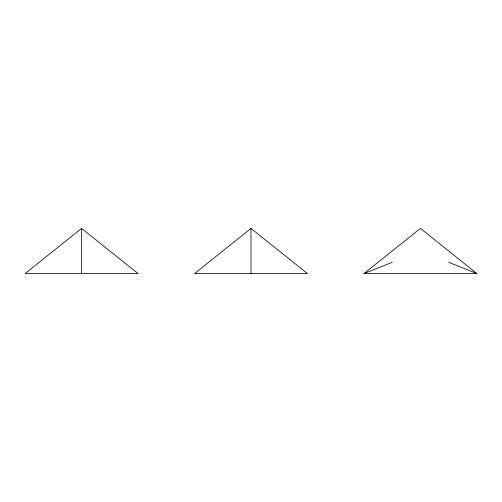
<?xml version="1.0" encoding="UTF-8"?>
<svg xmlns="http://www.w3.org/2000/svg" width="502" height="502" viewBox="0 0 502 502"><rect width="100%" height="100%" fill="white"/><g stroke="black" fill="none" stroke-linecap="round" stroke-linejoin="round"><path stroke-width="0.75" d="M81.575 228.41L25.1 273.59L138.05 273.59L81.575 228.41L81.575 273.59M251 228.41L194.525 273.59L307.475 273.59L251 228.41L251 273.59M363.95 273.59L420.425 228.41L476.9 273.59L363.95 273.59L392.187 262.295M448.662 262.295L476.9 273.59"/></g></svg>
